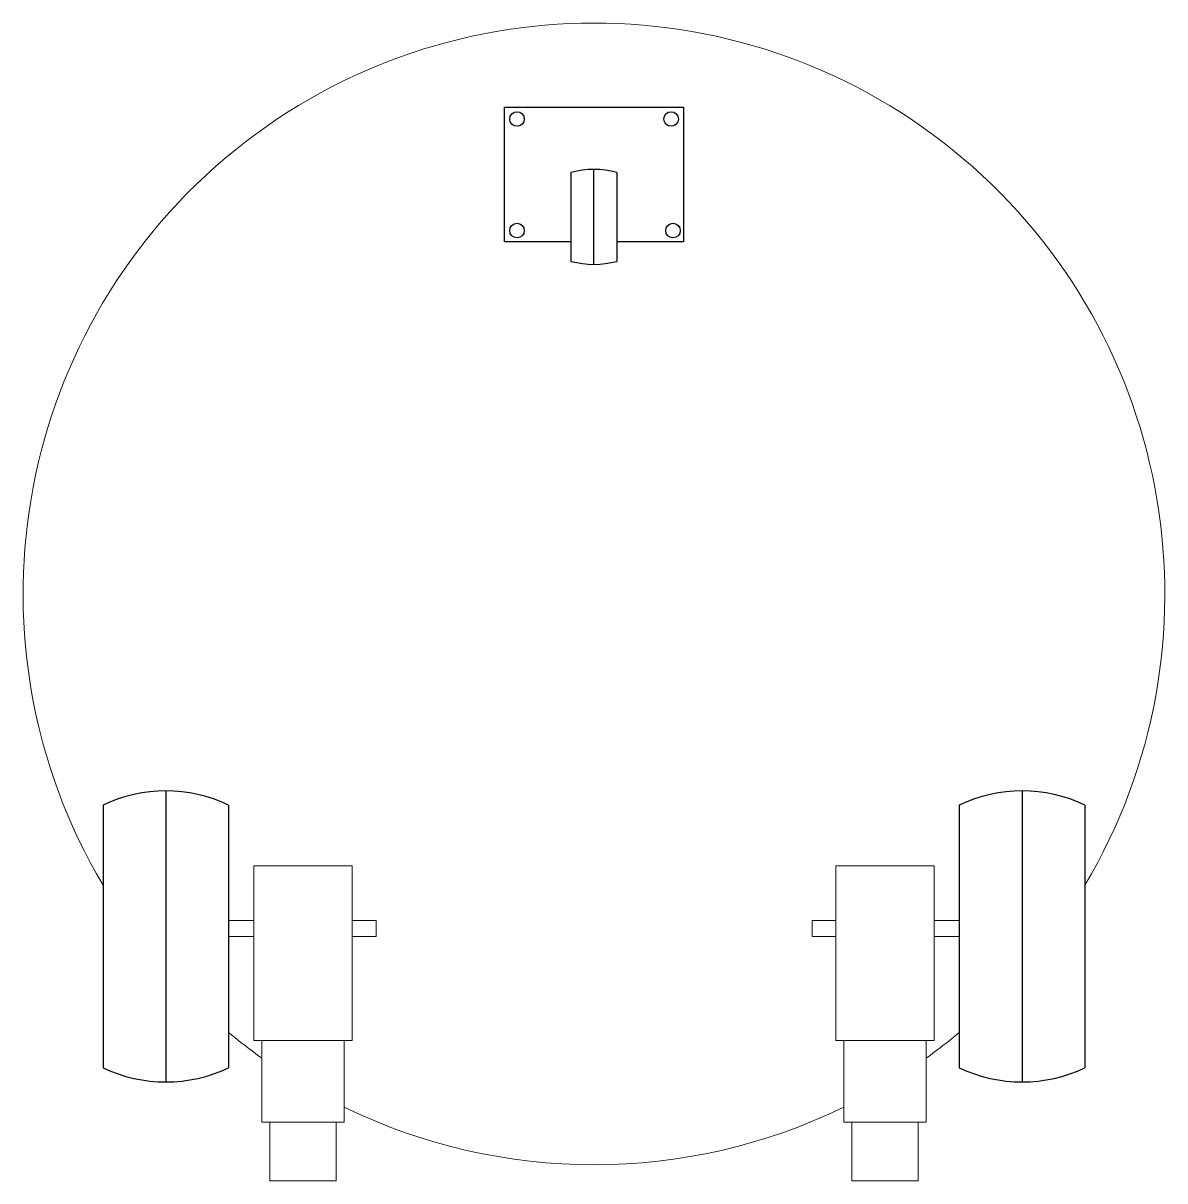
# Model space of a CAD drawing. Header units: inches. Extents: x 34.1 to 44.1, y 15.5 to 25.7.
import ezdxf

# ---------------------------------------------------------------- set-up
doc = ezdxf.new("R2010")
doc.units = ezdxf.units.IN
doc.header["$MEASUREMENT"] = 0
for name, color, linetype, lineweight in [('base', 7, 'Continuous', 9), ('motor', 7, 'Continuous', 18), ('tire', 7, 'Continuous', 25)]:
    doc.layers.add(name, color=color, linetype=linetype, lineweight=lineweight)

msp = doc.modelspace()

# ---------------------------------------------------------------- linework, layer by layer
at = {"layer": 'base'}
for start, end in [(329.3166, 210.6834), (230.2082, 234.4181), (305.5819, 309.7918), (244.0459, 295.9541)]:
    msp.add_arc((39.136, 20.654), 5, start, end, dxfattribs=at)
at = {"layer": 'motor'}
for points in [[(37.017, 16.743), (37.017, 18.273), (36.157, 18.273), (36.157, 16.743)], [(41.255, 16.743), (41.255, 18.273), (42.115, 18.273), (42.115, 16.743)], [(36.157, 17.792), (35.936, 17.792)], [(37.017, 17.654), (37.227, 17.654), (37.227, 17.792), (37.017, 17.792)], [(41.255, 17.654), (41.046, 17.654), (41.046, 17.792), (41.255, 17.792)], [(42.115, 17.792), (42.336, 17.792)], [(35.936, 17.654), (36.157, 17.654)], [(42.336, 17.654), (42.115, 17.654)], [(37.017, 16.743), (36.157, 16.743)], [(36.227, 16.743), (36.227, 16.026), (36.948, 16.026), (36.948, 16.743)], [(41.255, 16.743), (42.115, 16.743)], [(42.045, 16.743), (42.045, 16.026), (41.324, 16.026), (41.324, 16.743)], [(36.296, 16.026), (36.296, 15.513), (36.879, 15.513), (36.879, 16.026)], [(41.976, 16.026), (41.976, 15.513), (41.393, 15.513), (41.393, 16.026)]]:
    msp.add_lwpolyline(points, dxfattribs=at)
at = {"layer": 'tire'}
for points in [[(38.935, 23.739), (38.351, 23.739), (38.351, 24.919), (39.921, 24.919)], [(39.921, 24.919), (39.921, 23.739), (39.338, 23.739)], [(38.935, 23.567), (38.935, 24.347)], [(39.136, 23.541), (39.136, 24.373)], [(39.338, 23.567), (39.338, 24.347)], [(35.386, 18.929), (35.386, 16.379)], [(42.886, 18.929), (42.886, 16.379)], [(34.836, 18.804), (34.836, 16.503)], [(35.936, 18.804), (35.936, 16.503)], [(42.336, 18.804), (42.336, 16.503)], [(43.436, 18.804), (43.436, 16.503)]]:
    msp.add_lwpolyline(points, dxfattribs=at)
for centre in [(38.462, 24.814), (39.811, 24.814), (38.462, 23.837), (39.828, 23.837)]:
    msp.add_circle(centre, 0.0638, dxfattribs=at)
for centre, radius, start, end in [((39.136, 23.588), 0.785, 75.1291, 104.8709), ((39.136, 24.326), 0.785, 255.1291, 284.8709), ((35.386, 17.654), 1.275, 64.4453, 115.5547), ((42.886, 17.654), 1.275, 64.4453, 115.5547), ((35.386, 17.654), 1.275, 244.4453, 295.5547), ((42.886, 17.654), 1.275, 244.4453, 295.5547)]:
    msp.add_arc(centre, radius, start, end, dxfattribs=at)

doc.saveas('drawing.dxf')
